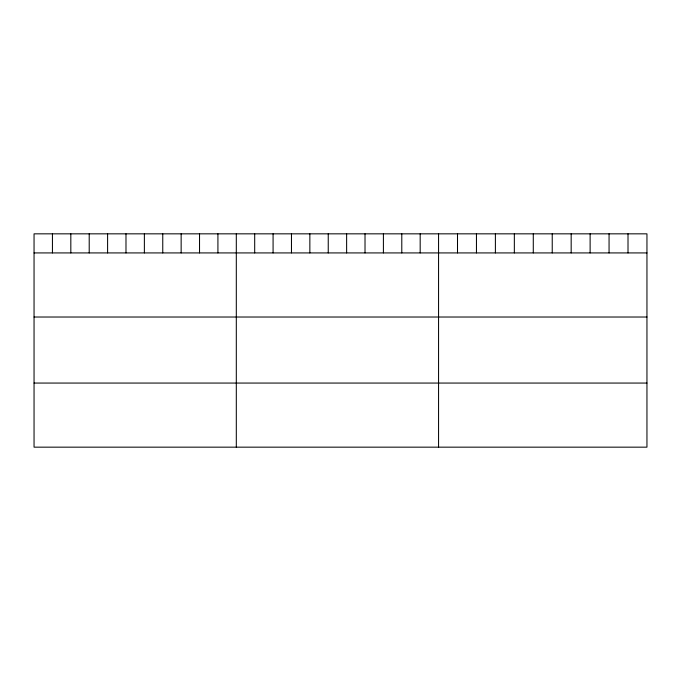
<?xml version="1.0" encoding="UTF-8"?>
<svg xmlns="http://www.w3.org/2000/svg" width="681" height="681" viewBox="0 0 681 681"><rect width="100%" height="100%" fill="white"/><g stroke="black" fill="none" stroke-linecap="round" stroke-linejoin="round"><path stroke-width="1.02" d="M646.95 252.923L646.95 447.162L34.05 447.162L34.05 233.838L646.95 233.838L646.95 252.923L34.05 252.923M34.05 317.023L646.95 317.023M34.05 383.062L646.95 383.062M628.01 233.838L628.01 252.923M609.061 233.838L609.061 252.923M590.121 233.838L590.121 252.923M571.172 233.838L571.172 252.923M552.231 233.838L552.231 252.923M533.283 233.838L533.283 252.923M514.342 233.838L514.342 252.923M495.393 233.838L495.393 252.923M476.453 233.838L476.453 252.923M457.504 233.838L457.504 252.923M438.564 233.838L438.564 447.162M420.177 233.838L420.177 252.923M401.79 233.838L401.79 252.923M383.403 233.838L383.403 252.923M365.016 233.838L365.016 252.923M346.629 233.838L346.629 252.923M328.242 233.838L328.242 252.923M309.855 233.838L309.855 252.923M291.468 233.838L291.468 252.923M273.081 233.838L273.081 252.923M254.694 233.838L254.694 252.923M236.307 233.838L236.307 447.162M217.92 233.838L217.92 252.923M199.533 233.838L199.533 252.923M181.146 233.838L181.146 252.923M162.759 233.838L162.759 252.923M144.372 233.838L144.372 252.923M125.985 233.838L125.985 252.923M107.598 233.838L107.598 252.923M89.211 233.838L89.211 252.923M70.824 233.838L70.824 252.923M52.437 233.838L52.437 252.923"/></g></svg>
